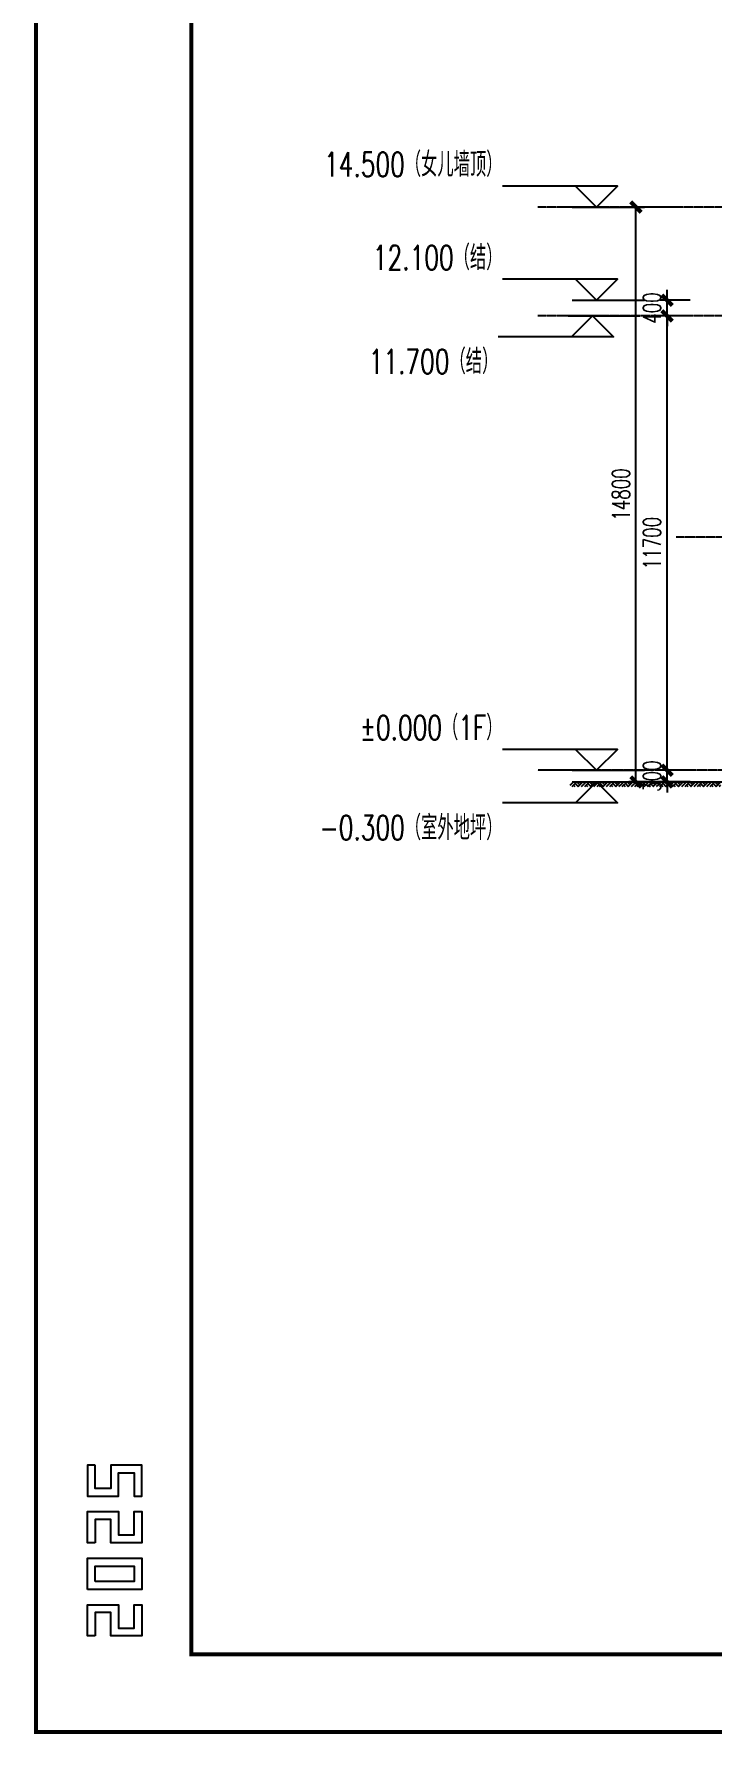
# Model space of a CAD drawing. Extents: x 220580 to 2027826, y -309201 to 71987.
# Drawn here: x 260648 to 278100, y -248837 to -205074 of the extents above; entities that cross this region are included whole.
import ezdxf
from ezdxf.enums import TextEntityAlignment as Align

# ---------------------------------------------------------------- set-up
doc = ezdxf.new("R2010")
doc.units = 0
doc.linetypes.add('__DASH', pattern=[0.35, 0.25, -0.1])
doc.linetypes.add('DOTE', pattern=[2.42, 2, -0.2, 0.02, -0.2])
for name, color, linetype in [('0-cxFrame', 155, 'Continuous'), ('3符号', 173, 'Continuous'), ('A-AXIS-DOTE', 14, 'DOTE'), ('A-AXIS-DP', 126, 'Continuous'), ('A-HATCH-2', 251, 'Continuous'), ('AS-WALL', 40, 'Continuous'), ('DIM', 173, 'Continuous'), ('DIM_ELEV', 3, 'Continuous')]:
    doc.layers.add(name, color=color, linetype=linetype)
doc.layers.add('0-cxText', color=131, linetype='Continuous', lineweight=25)
doc.styles.add('cx_tuming', font='simhei.ttf')
doc.styles.add('cx_tuqian1', font='')
doc.styles.add('DHTEXT-1', font='ROMANS.shx', dxfattribs={"width": 0.7, "bigfont": 'CHINESE.shx'})
doc.styles.add('卓越符号', font='ROMANS.shx', dxfattribs={"width": 0.7, "bigfont": 'CHINESE.shx'})
doc.styles.add('黑体', font='simhei.ttf', dxfattribs={"height": 12})
doc.styles.get('cx_tuqian1').set_extended_font_data('SimSun')
doc.dimstyles.new('ZN180', dxfattribs={"dimscale": 180, "dimtxt": 2.5, "dimasz": 1.5, "dimexe": 1, "dimexo": 2, "dimgap": 0.9, "dimtad": 1, "dimdec": 0, "dimdsep": 46, "dimtxsty": 'DHTEXT-1', "dimblk": 'ARCHTICK', "dimcen": 2.5, "dimclrd": 173, "dimclre": 173, "dimclrt": 7, "dimazin": 2, "dimtfac": 1, "dimtdec": 0, "dimtix": 1, "dimtmove": 2, "dimatfit": 3, "dimfxl": 0, "dimarcsym": 0})

# ---------------------------------------------------------------- blocks, each defined once
blk = doc.blocks.new('TK22.A1 L(Dragon)')
at = {"layer": '0-cxFrame', "color": 7, "const_width": 0.5}
blk.add_lwpolyline([(0, 0), (-841, 0), (-841, 594), (0, 594)], close=True, dxfattribs=at)
at = {"layer": '0-cxFrame', "const_width": 0.5}
blk.add_lwpolyline([(-80, 10), (-821, 10), (-821, 584), (-80, 584)], close=True, dxfattribs=at)
at = {"layer": 'Defpoints', "color": 2}
for points in [[(-833.37, 34.37), (-834.37, 34.37), (-834.37, 30.37), (-830.37, 30.37), (-830.37, 33.37), (-828.37, 33.37), (-828.37, 30.37), (-827.37, 30.37), (-827.37, 34.37), (-831.37, 34.37), (-831.37, 31.37), (-833.37, 31.37), (-833.37, 34.37)], [(-833.37, 24.37), (-834.37, 24.37), (-834.37, 28.37), (-830.37, 28.37), (-830.37, 25.37), (-828.37, 25.37), (-828.37, 28.37), (-827.37, 28.37), (-827.37, 24.37), (-831.37, 24.37), (-831.37, 27.37), (-833.37, 27.37), (-833.37, 24.37)], [(-833.37, 12.37), (-834.37, 12.37), (-834.37, 16.37), (-830.37, 16.37), (-830.37, 13.37), (-828.37, 13.37), (-828.37, 16.37), (-827.37, 16.37), (-827.37, 12.37), (-831.37, 12.37), (-831.37, 15.37), (-833.37, 15.37), (-833.37, 12.37)]]:
    blk.add_lwpolyline(points, dxfattribs=at)
for points in [[(-834.37, 18.37), (-834.37, 22.37), (-827.37, 22.37), (-827.37, 18.37)], [(-833.37, 19.37), (-833.37, 21.37), (-828.37, 21.37), (-828.37, 19.37)]]:
    blk.add_lwpolyline(points, close=True, dxfattribs=at)
at = {"style": '黑体', "flags": 4}
blk.add_attdef('图幅', text='', height=3.3, dxfattribs=at).set_placement((-40, 3), align=Align.RIGHT)
at = {"layer": '0-cxText', "flags": 4}
for tag, height, style, p in [('建设单位', 3.5, 'cx_tuming', (-45, 240)), ('项目名称', 3.5, 'cx_tuming', (-45, 210)), ('子项名称', 3.5, 'cx_tuming', (-45, 180)), ('工程编号', 3.3, 'cx_tuqian1', (-35, 165)), ('图名1', 3.5, 'cx_tuming', (-45, 87)), ('图名2', 3.5, 'cx_tuming', (-45, 79)), ('图名3', 3.5, 'cx_tuming', (-45, 71)), ('出图日期', 3.3, 'cx_tuqian1', (-39, 60)), ('专业', 3.3, 'cx_tuqian1', (-55, 52)), ('图号', 3.3, 'cx_tuqian1', (-55, 44)), ('版次', 3.3, 'cx_tuqian1', (-20, 44))]:
    blk.add_attdef(tag, text='', height=height, dxfattribs=dict(at, style=style)).set_placement(p, align=Align.MIDDLE)
at = {"layer": 'Defpoints', "color": 6, "flags": 4}
for tag, height, style, p in [('tufu', 3.3, '黑体', (-12, 12)), ('dwfname', 4, 'cx_tuqian1', (-80, 3))]:
    blk.add_attdef(tag, text='', height=height, dxfattribs=dict(at, style=style)).set_placement(p, align=Align.RIGHT)
blk = doc.blocks.new('$LinePat$素土夯实')
at = {"color": 0}
for p, q in [((0, -210), (210, 0)), ((120, -300), (420, 0)), ((420, 0), (608, -188)), ((495, -300), (795, 0)), ((615, 0), (705, -90)), ((210, -210), (300, -300)), ((315, -105), (502, -293)), ((705, -300), (795, -210))]:
    blk.add_line(p, q, dxfattribs=at)
blk = doc.blocks.new('_ArchTick')
at = {"color": 0, "linetype": 'ByBlock', "const_width": 0.4}
blk.add_lwpolyline([(-0.5, -0.5), (0.5, 0.5)], dxfattribs=at)
blk = doc.blocks.new('*D1083')
at = {"layer": 'Defpoints', "color": 0, "ltscale": 1800, "transparency": 16777216}
for p in [(-2005, 0), (-1050, 0), (-1050, -300)]:
    blk.add_point(p, dxfattribs=at)
at = {"layer": 'DIM', "color": 173, "linetype": 'ByBlock', "lineweight": -2, "ltscale": 1800, "transparency": 16777216}
for p, q in [((-2005, 0), (-2005, 270)), ((-1410, 0), (-2185, 0)), ((-1410, -300), (-2185, -300)), ((-2005, -300), (-2005, 0)), ((-2005, -300), (-2005, -570))]:
    blk.add_line(p, q, dxfattribs=at)
at = {"layer": 'DIM', "color": 173, "lineweight": -2, "ltscale": 1800, "transparency": 16777216, "xscale": 270, "yscale": 270, "zscale": 270}
for p, rotation in [((-2005, 0), 270), ((-2005, -300), 90)]:
    blk.add_blockref('_ArchTick', p, dxfattribs=dict(at, rotation=rotation))
at = {"layer": 'DIM', "color": 7, "ltscale": 1800, "transparency": 16777216, "insert": (-2392, -150), "char_height": 450, "attachment_point": 5, "rotation": 90, "style": 'DHTEXT-1'}
blk.add_mtext('300', dxfattribs=at)
blk = doc.blocks.new('*D1084')
at = {"layer": 'Defpoints', "color": 0, "ltscale": 1800, "transparency": 16777216}
for p in [(-2005, 11700), (-1050, 11700), (-1050, 0)]:
    blk.add_point(p, dxfattribs=at)
at = {"layer": 'DIM', "color": 173, "linetype": 'ByBlock', "lineweight": -2, "ltscale": 1800, "transparency": 16777216}
for p, q in [((-1410, 11700), (-2185, 11700)), ((-2005, 0), (-2005, 11700)), ((-1410, 0), (-2185, 0))]:
    blk.add_line(p, q, dxfattribs=at)
at = {"layer": 'DIM', "color": 173, "lineweight": -2, "ltscale": 1800, "transparency": 16777216, "xscale": 270, "yscale": 270, "zscale": 270}
for p, rotation in [((-2005, 11700), 90), ((-2005, 0), 270)]:
    blk.add_blockref('_ArchTick', p, dxfattribs=dict(at, rotation=rotation))
at = {"layer": 'DIM', "color": 7, "ltscale": 1800, "transparency": 16777216, "insert": (-2392, 5850), "char_height": 450, "attachment_point": 5, "rotation": 90, "style": 'DHTEXT-1'}
blk.add_mtext('11700', dxfattribs=at)
blk = doc.blocks.new('*D1085')
at = {"layer": 'Defpoints', "color": 0, "ltscale": 1800, "transparency": 16777216}
for p in [(-2005, 12100), (-1050, 12100), (-1050, 11700)]:
    blk.add_point(p, dxfattribs=at)
at = {"layer": 'DIM', "color": 173, "linetype": 'ByBlock', "lineweight": -2, "ltscale": 1800, "transparency": 16777216}
for p, q in [((-2005, 12100), (-2005, 12370)), ((-1410, 12100), (-2185, 12100)), ((-2005, 11700), (-2005, 12100)), ((-1410, 11700), (-2185, 11700)), ((-2005, 11700), (-2005, 11430))]:
    blk.add_line(p, q, dxfattribs=at)
at = {"layer": 'DIM', "color": 173, "lineweight": -2, "ltscale": 1800, "transparency": 16777216, "xscale": 270, "yscale": 270, "zscale": 270}
for p, rotation in [((-2005, 12100), 270), ((-2005, 11700), 90)]:
    blk.add_blockref('_ArchTick', p, dxfattribs=dict(at, rotation=rotation))
at = {"layer": 'DIM', "color": 7, "ltscale": 1800, "transparency": 16777216, "insert": (-2392, 11900), "char_height": 450, "attachment_point": 5, "rotation": 90, "style": 'DHTEXT-1'}
blk.add_mtext('400', dxfattribs=at)
blk = doc.blocks.new('*D1087')
at = {"layer": 'Defpoints', "color": 0, "ltscale": 1800, "transparency": 16777216}
for p in [(-2805, 14500), (-1472, 14500), (-1472, -300)]:
    blk.add_point(p, dxfattribs=at)
at = {"layer": 'DIM', "color": 173, "linetype": 'ByBlock', "lineweight": -2, "ltscale": 1800, "transparency": 16777216}
for p, q in [((-1832, 14500), (-2985, 14500)), ((-2805, -300), (-2805, 14500)), ((-1832, -300), (-2985, -300))]:
    blk.add_line(p, q, dxfattribs=at)
at = {"layer": 'DIM', "color": 173, "lineweight": -2, "ltscale": 1800, "transparency": 16777216, "xscale": 270, "yscale": 270, "zscale": 270}
for p, rotation in [((-2805, 14500), 90), ((-2805, -300), 270)]:
    blk.add_blockref('_ArchTick', p, dxfattribs=dict(at, rotation=rotation))
at = {"layer": 'DIM', "color": 7, "ltscale": 1800, "transparency": 16777216, "insert": (-3192, 7100), "char_height": 450, "attachment_point": 5, "rotation": 90, "style": 'DHTEXT-1'}
blk.add_mtext('14800', dxfattribs=at)
blk = doc.blocks.new('*U416')
at = {"ltscale": 10}
blk.add_line((3.48, 0), (-6.85, 0), dxfattribs=at)
blk.add_lwpolyline([(3, 3), (0, 0), (-3, 3), (13.45, 3)])
at = {"color": 0, "style": '卓越符号', "width": 0.7, "flags": 8}
blk.add_attdef('±0.000', text='', height=3.5, dxfattribs=at).set_placement((13.45, 4.35), align=Align.RIGHT)
blk = doc.blocks.new('*U417')
at = {"ltscale": 10}
blk.add_line((3.48, 0), (-6.85, 0), dxfattribs=at)
blk.add_lwpolyline([(3, -3), (0, 0), (-3, -3), (13.45, -3)])
at = {"color": 0, "style": '卓越符号', "width": 0.7, "flags": 8}
blk.add_attdef('±0.000', text='', height=3.5, dxfattribs=at).set_placement((13.45, -7.85), align=Align.RIGHT)
blk = doc.blocks.new('20250821141233')
at = {"layer": 'A-AXIS-DOTE', "linetype": '__DASH', "ltscale": 2}
for p, q in [((110560.4, 14500), (-5335.3, 14500)), ((110280.4, 11700), (-5335.3, 11700)), ((131047.7, 0), (-5335.3, 0))]:
    blk.add_line(p, q, dxfattribs=at)
at = {"layer": '3符号', "color": 7}
ref = blk.add_blockref('*U416', (-3820, 14500), dxfattribs=dict(at, xscale=-180, yscale=180, zscale=180))
ref.add_attrib('±0.000', '14.500（女儿墙顶）', dxfattribs={"layer": '0', "color": 0, "height": 630, "style": '卓越符号', "width": 0.7}).set_placement((-6241, 15283), align=Align.RIGHT)
ref = blk.add_blockref('*U416', (-3820, 12100), dxfattribs=dict(at, xscale=-180, yscale=180, zscale=180))
ref.add_attrib('±0.000', '12.100（结）', dxfattribs={"layer": '0', "color": 0, "height": 630, "style": '卓越符号', "width": 0.7}).set_placement((-6241, 12883), align=Align.RIGHT)
ref = blk.add_blockref('*U417', (-3927.4, 11700), dxfattribs=dict(at, xscale=-180, yscale=180, zscale=180))
ref.add_attrib('±0.000', '11.700（结）', dxfattribs={"layer": '0', "color": 0, "height": 630, "style": '卓越符号', "width": 0.7}).set_placement((-6348.4, 10207.4), align=Align.RIGHT)
ref = blk.add_blockref('*U416', (-3820, 0), dxfattribs=dict(at, xscale=-180, yscale=180, zscale=180))
ref.add_attrib('±0.000', '±0.000（1F）', dxfattribs={"layer": '0', "color": 0, "height": 630, "style": '卓越符号', "width": 0.7}).set_placement((-6241, 783), align=Align.RIGHT)
ref = blk.add_blockref('*U417', (-3820, -300), dxfattribs=dict(at, xscale=-180, yscale=180, zscale=180))
ref.add_attrib('±0.000', '-0.300（室外地坪）', dxfattribs={"layer": '0', "color": 0, "height": 630, "style": '卓越符号', "width": 0.7}).set_placement((-6241, -1792.6), align=Align.RIGHT)
at = {"layer": 'DIM', "ltscale": 1800}
for p1, p2, distance, picture, middle in [((-1471.9, -300), (-1471.9, 14500), 1333.3, '*D1087', (-3192.3, 7100)), ((-1049.6, 11700), (-1049.6, 12100), 955.6, '*D1085', (-2392.3, 11900)), ((-1049.6, 0), (-1049.6, 11700), 955.6, '*D1084', (-2392.3, 5850)), ((-1049.6, -300), (-1049.6, 0), 955.6, '*D1083', (-2392.3, -150))]:
    dim = blk.add_aligned_dim(p1=p1, p2=p2, distance=distance, dimstyle='ZN180', dxfattribs=at)
    dim.commit()
    dim.dimension.update_dxf_attribs({"geometry": picture, "text_midpoint": middle})

msp = doc.modelspace()

# ---------------------------------------------------------------- linework, layer by layer
at = {"layer": 'A-AXIS-DOTE', "linetype": '__DASH', "ltscale": 2}
msp.add_line((281652.8, -218029), (277177.6, -218029), dxfattribs=at)
at = {"layer": 'AS-WALL'}
msp.add_lwpolyline([(274632.2, -224329), (278648.2, -224329), (278648.2, -224329)], dxfattribs=at)
at = {"layer": 'DIM_ELEV'}
for p, q in [((275178.4, -209529), (274178.4, -209529)), ((275178.4, -212329), (274178.4, -212329)), ((275178.4, -224029), (274178.4, -224029))]:
    msp.add_line(p, q, dxfattribs=at)

# ---------------------------------------------------------------- block references
at = {"layer": '0-cxFrame', "xscale": 200, "yscale": 200, "zscale": 200}
msp.add_blockref('TK22.A1 L(Dragon)', (428897.7, -248786.8), dxfattribs=at)
at = {"layer": 'A-AXIS-DP', "ltscale": 2800}
msp.add_blockref('20250821141233', (278948.2, -224029), dxfattribs=at)
at = {"layer": 'A-HATCH-2', "xscale": 0.406059325623648, "yscale": 0.4, "zscale": 0.4}
for p in [(274451.6, -224329), (274774.4, -224329), (275097.2, -224329), (275420, -224329), (275742.8, -224329), (276065.7, -224329), (276388.5, -224329), (276711.3, -224329), (277034.1, -224329), (277356.9, -224329), (277679.7, -224329), (278002.6, -224329)]:
    msp.add_blockref('$LinePat$素土夯实', p, dxfattribs=at)

doc.saveas('drawing.dxf')
